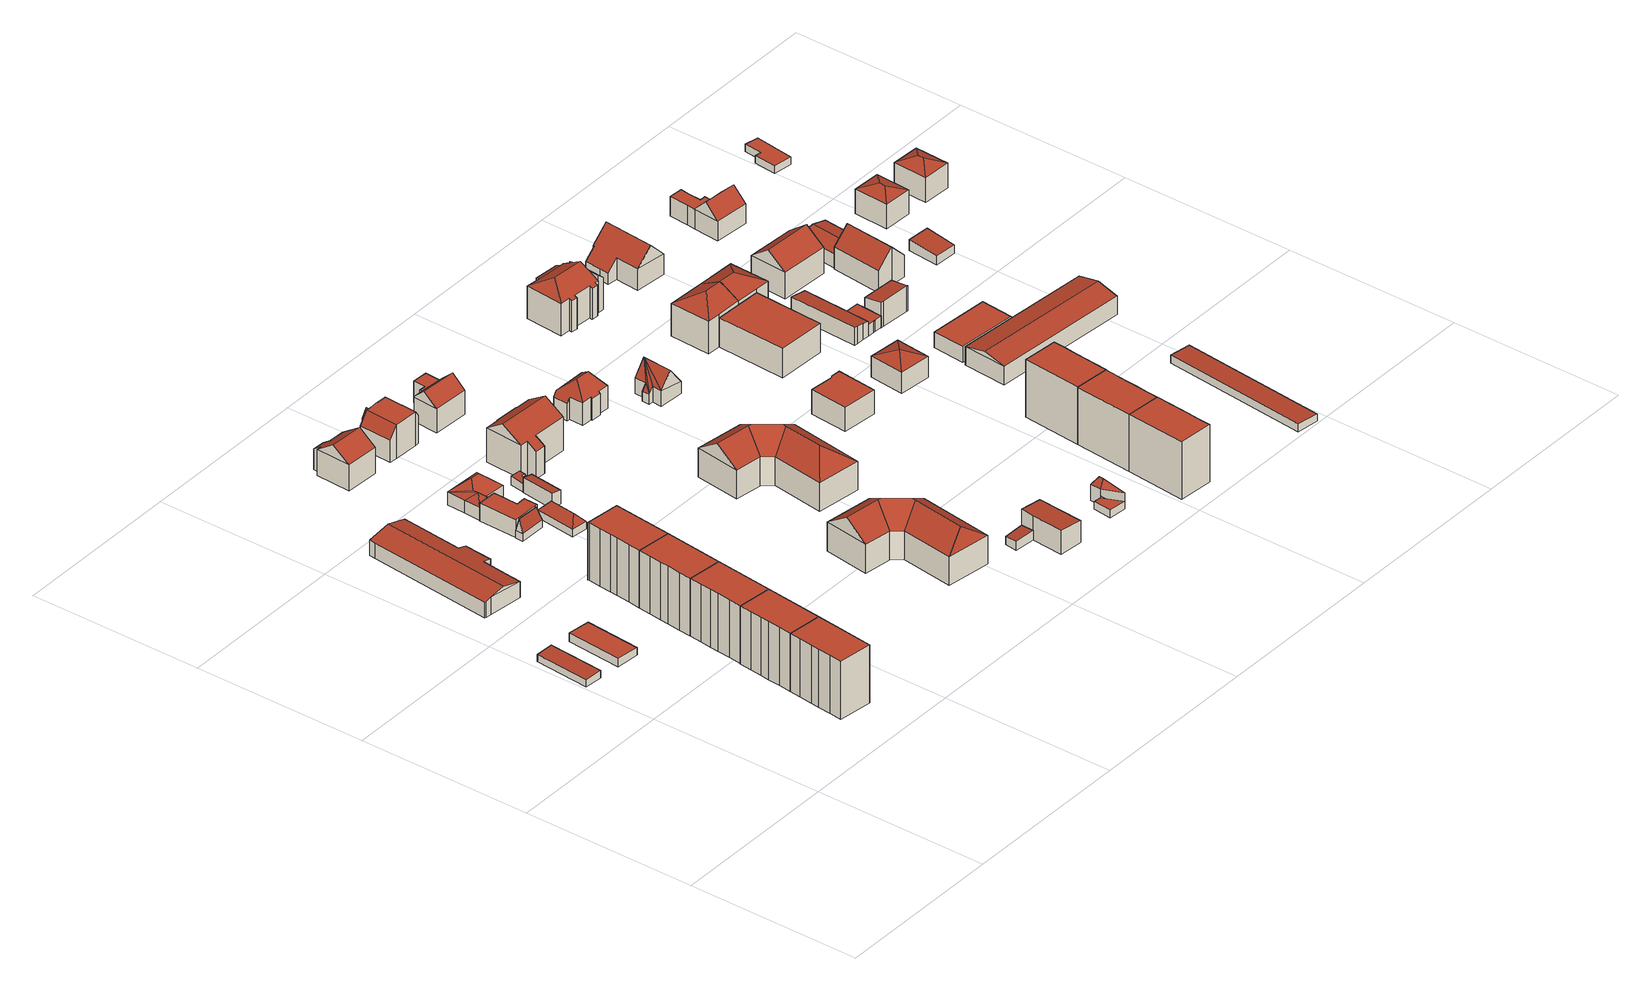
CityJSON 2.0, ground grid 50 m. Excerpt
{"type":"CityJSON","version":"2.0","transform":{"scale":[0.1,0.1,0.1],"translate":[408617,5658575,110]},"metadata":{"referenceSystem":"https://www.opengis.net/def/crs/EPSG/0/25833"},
"CityObjects":{
"building1":{"type":"Building","attributes":{"Dachtyp_tdc":"tdcPolyFlatRoof","Gemeindeschluessel":14612000,"Dachneigung":2.72,"QualitaetDacherkennung":97,"Geometrietyp2DReferenz":"3000","measuredHeight":2.29,"function":"31001_2463","roofType":"2100"},"geometry":[{"type":"Solid","lod":"2","boundaries":[[[[0,1,2,3]],[[1,4,5,2]],[[4,6,7,5]],[[6,0,3,7]],[[6,4,1,0]],[[3,2,5,7]]]],"semantics":{"surfaces":[{"type":"WallSurface"},{"type":"RoofSurface"},{"type":"GroundSurface"}],"values":[[0,0,0,0,1,2]]}}]},
"building2":{"type":"Building","attributes":{"Dachtyp_tdc":"tdcPolyFlatRoof","Gemeindeschluessel":14612000,"Dachneigung":2.74,"QualitaetDacherkennung":86,"Geometrietyp2DReferenz":"3000","measuredHeight":2.46,"function":"31001_2463","roofType":"2100"},"geometry":[{"type":"Solid","lod":"2","boundaries":[[[[8,9,10,11]],[[9,12,13,10]],[[12,14,15,13]],[[14,8,11,15]],[[14,12,9,8]],[[11,10,13,15]]]],"semantics":{"surfaces":[{"type":"WallSurface"},{"type":"RoofSurface"},{"type":"GroundSurface"}],"values":[[0,0,0,0,1,2]]}}]},
"building3":{"type":"Building","attributes":{"Dachtyp_tdc":"tdcPolyFlatRoof","Gemeindeschluessel":14612000,"Dachneigung":0,"QualitaetDacherkennung":81,"Geometrietyp2DReferenz":"3000","measuredHeight":16.95,"function":"31001_9998","roofType":"1000"},"geometry":[{"type":"Solid","lod":"2","boundaries":[[[[16,17,18,19]],[[17,20,21,18]],[[20,22,23,21]],[[22,24,25,23]],[[24,26,27,25]],[[26,28,29,27]],[[28,30,31,29]],[[30,16,19,31]],[[30,28,26,24,22,20,17,16]],[[19,18,21,23,25,27,29,31]]]],"semantics":{"surfaces":[{"type":"WallSurface"},{"type":"RoofSurface"},{"type":"GroundSurface"}],"values":[[0,0,0,0,0,0,0,0,1,2]]}}]},
"building4":{"type":"Building","attributes":{"Dachtyp_tdc":"tdcPolyFlatRoof","Gemeindeschluessel":14612000,"Dachneigung":0,"QualitaetDacherkennung":81,"Geometrietyp2DReferenz":"3000","measuredHeight":16.95,"function":"31001_9998","roofType":"1000"},"geometry":[{"type":"Solid","lod":"2","boundaries":[[[[26,32,33,27]],[[32,34,35,33]],[[34,36,37,35]],[[36,38,39,37]],[[38,40,41,39]],[[40,42,43,41]],[[42,28,29,43]],[[28,26,27,29]],[[28,42,40,38,36,34,32,26]],[[27,33,35,37,39,41,43,29]]]],"semantics":{"surfaces":[{"type":"WallSurface"},{"type":"RoofSurface"},{"type":"GroundSurface"}],"values":[[0,0,0,0,0,0,0,0,1,2]]}}]},
"building5":{"type":"Building","attributes":{"Dachtyp_tdc":"tdcPolyFlatRoof","Gemeindeschluessel":14612000,"Dachneigung":0,"QualitaetDacherkennung":87,"Geometrietyp2DReferenz":"3000","measuredHeight":16.91,"function":"31001_9998","roofType":"1000"},"geometry":[{"type":"Solid","lod":"2","boundaries":[[[[40,44,45,46]],[[44,47,48,45]],[[47,49,50,48]],[[49,51,52,50]],[[51,53,54,52]],[[53,55,56,54]],[[55,42,57,56]],[[42,40,46,57]],[[42,55,53,51,49,47,44,40]],[[46,45,48,50,52,54,56,57]]]],"semantics":{"surfaces":[{"type":"WallSurface"},{"type":"RoofSurface"},{"type":"GroundSurface"}],"values":[[0,0,0,0,0,0,0,0,1,2]]}}]},
"building6":{"type":"Building","attributes":{"Dachtyp_tdc":"tdcFreeFormRoof","Gemeindeschluessel":14612000,"Dachneigung":13.22,"QualitaetDacherkennung":93,"Geometrietyp2DReferenz":"3000","measuredHeight":6.06,"function":"31001_9998","roofType":"5000"},"geometry":[{"type":"Solid","lod":"2","boundaries":[[[[58,59,60,61]],[[59,62,63,60]],[[62,64,65,63]],[[64,66,67,65]],[[66,68,69,67]],[[68,70,71,69]],[[70,72,73,71]],[[72,74,75,73]],[[74,76,77,75]],[[76,78,79,77]],[[78,80,81,79]],[[80,82,83,81]],[[82,58,61,83]],[[68,66,64,84,85,78,76,74,72,70]],[[85,84,62,59,58,82,80]],[[64,62,84]],[[80,78,85]],[[61,60,63,65,67,69,71,73,75,77,79,81,83]]]],"semantics":{"surfaces":[{"type":"WallSurface"},{"type":"RoofSurface"},{"type":"GroundSurface"}],"values":[[0,0,0,0,0,0,0,0,0,0,0,0,0,1,1,0,0,2]]}}]},
"building7":{"type":"Building","attributes":{"Dachtyp_tdc":"tdcPolyFlatRoof","Gemeindeschluessel":14612000,"Dachneigung":0,"QualitaetDacherkennung":84,"Geometrietyp2DReferenz":"3000","measuredHeight":16.83,"function":"31001_9998","roofType":"1000"},"geometry":[{"type":"Solid","lod":"2","boundaries":[[[[53,86,87,54]],[[86,88,89,87]],[[88,90,91,89]],[[90,92,93,91]],[[92,94,95,93]],[[94,96,97,95]],[[96,55,56,97]],[[55,53,54,56]],[[55,96,94,92,90,88,86,53]],[[54,87,89,91,93,95,97,56]]]],"semantics":{"surfaces":[{"type":"WallSurface"},{"type":"RoofSurface"},{"type":"GroundSurface"}],"values":[[0,0,0,0,0,0,0,0,1,2]]}}]},
"building8":{"type":"Building","attributes":{"Dachtyp_tdc":"tdcPolyFlatRoof","Gemeindeschluessel":14612000,"Dachneigung":0,"QualitaetDacherkennung":83,"Geometrietyp2DReferenz":"3000","measuredHeight":16.78,"function":"31001_9998","roofType":"1000"},"geometry":[{"type":"Solid","lod":"2","boundaries":[[[[94,98,99,100]],[[98,101,102,99]],[[101,103,104,102]],[[103,105,106,104]],[[105,107,108,106]],[[107,109,110,108]],[[109,111,112,110]],[[111,96,113,112]],[[96,94,100,113]],[[96,111,109,107,105,103,101,98,94]],[[100,99,102,104,106,108,110,112,113]]]],"semantics":{"surfaces":[{"type":"WallSurface"},{"type":"RoofSurface"},{"type":"GroundSurface"}],"values":[[0,0,0,0,0,0,0,0,0,1,2]]}}]},
"building9":{"type":"Building","attributes":{"Dachtyp_tdc":"tdcFreeFormRoof","Gemeindeschluessel":14612000,"Dachneigung":74.63,"QualitaetDacherkennung":24,"Geometrietyp2DReferenz":"3000","measuredHeight":6.09,"function":"31001_9998","roofType":"5000"},"geometry":[{"type":"Solid","lod":"2","boundaries":[[[[114,115,116,117]],[[115,118,119,116]],[[118,120,121,119]],[[120,114,117,121]],[[122,120,118]],[[123,122,118,115]],[[123,115,114]],[[122,123,114,120]],[[117,116,119,121]]]],"semantics":{"surfaces":[{"type":"WallSurface"},{"type":"RoofSurface"},{"type":"GroundSurface"}],"values":[[0,0,0,0,1,1,0,1,2]]}}]},
"building10":{"type":"Building","attributes":{"Dachtyp_tdc":"tdcPolyFlatRoof","Gemeindeschluessel":14612000,"Dachneigung":0,"QualitaetDacherkennung":84,"Geometrietyp2DReferenz":"3000","measuredHeight":5.19,"function":"31001_9998","roofType":"1000"},"geometry":[{"type":"Solid","lod":"2","boundaries":[[[[124,125,126,127,128,129,130,131]],[[132,133,125,124]],[[133,134,126,125]],[[134,135,127,126]],[[135,136,128,127]],[[136,137,129,128]],[[137,138,130,129]],[[138,139,131,130]],[[139,132,124,131]],[[139,138,137,136,135,134,133,132]]]],"semantics":{"surfaces":[{"type":"GroundSurface"},{"type":"WallSurface"},{"type":"RoofSurface"}],"values":[[0,1,1,1,1,1,1,1,1,2]]}}]},
"building11":{"type":"Building","attributes":{"Dachtyp_tdc":"tdcFreeFormRoof","Gemeindeschluessel":14612000,"Dachneigung":36.06,"QualitaetDacherkennung":79,"Geometrietyp2DReferenz":"3000","measuredHeight":11.34,"function":"31001_9998","roofType":"5000"},"geometry":[{"type":"Solid","lod":"2","boundaries":[[[[140,141,142,143]],[[141,144,145,142]],[[144,146,147,145]],[[146,148,149,147]],[[148,150,151,149]],[[150,152,153,151]],[[152,154,155,153]],[[154,140,143,155]],[[140,156,157,141]],[[156,154,152,150,148,146,144,157]],[[140,154,156]],[[144,141,157]],[[143,142,145,147,149,151,153,155]]]],"semantics":{"surfaces":[{"type":"WallSurface"},{"type":"RoofSurface"},{"type":"GroundSurface"}],"values":[[0,0,0,0,0,0,0,0,1,1,0,0,2]]}}]},
"building12":{"type":"Building","attributes":{"Dachtyp_tdc":"tdcFreeFormRoof","Gemeindeschluessel":14612000,"Dachneigung":47.97,"QualitaetDacherkennung":16,"Geometrietyp2DReferenz":"3000","measuredHeight":4.76,"function":"31001_9998","roofType":"5000"},"geometry":[{"type":"Solid","lod":"2","boundaries":[[[[158,159,160,161]],[[159,162,163,160]],[[162,164,165,163]],[[164,158,161,165]],[[166,167,164,162]],[[166,162,159]],[[167,166,159,158]],[[167,158,164]],[[161,160,163,165]]]],"semantics":{"surfaces":[{"type":"WallSurface"},{"type":"RoofSurface"},{"type":"GroundSurface"}],"values":[[0,0,0,0,1,1,1,1,2]]}}]},
"building13":{"type":"Building","attributes":{"Dachtyp_tdc":"tdcFreeFormRoof","Gemeindeschluessel":14612000,"Dachneigung":42.91,"QualitaetDacherkennung":22,"Geometrietyp2DReferenz":"3000","measuredHeight":7.66,"function":"31001_9998","roofType":"5000"},"geometry":[{"type":"Solid","lod":"2","boundaries":[[[[168,169,170,171]],[[169,172,173,170]],[[172,174,175,173]],[[174,176,177,175]],[[176,178,179,177]],[[178,180,181,179]],[[180,182,183,181]],[[182,184,185,183]],[[184,168,171,185]],[[186,187,184,182]],[[188,189,190,186,182,180]],[[178,188,180]],[[188,178,176]],[[189,188,176,174]],[[190,189,174,172]],[[172,186,190]],[[172,187,186]],[[169,187,172]],[[187,169,168]],[[187,168,184]],[[171,170,173,175,177,179,181,183,185]]]],"semantics":{"surfaces":[{"type":"WallSurface"},{"type":"RoofSurface"},{"type":"GroundSurface"}],"values":[[0,0,0,0,0,0,0,0,0,1,1,1,1,1,1,1,1,1,1,1,2]]}}]},
"building14":{"type":"Building","attributes":{"Dachtyp_tdc":"tdcPolyFlatRoof","Gemeindeschluessel":14612000,"Dachneigung":10.39,"QualitaetDacherkennung":72,"Geometrietyp2DReferenz":"3000","measuredHeight":4.53,"function":"31001_9998","roofType":"2100"},"geometry":[{"type":"Solid","lod":"2","boundaries":[[[[191,192,193,194]],[[192,195,196,193]],[[195,197,198,196]],[[197,199,200,198]],[[199,191,194,200]],[[199,197,195,192,191]],[[194,193,196,198,200]]]],"semantics":{"surfaces":[{"type":"WallSurface"},{"type":"RoofSurface"},{"type":"GroundSurface"}],"values":[[0,0,0,0,0,1,2]]}}]},
"building15":{"type":"Building","attributes":{"Dachtyp_tdc":"tdcPolyFlatRoof","Gemeindeschluessel":14612000,"Dachneigung":4.36,"QualitaetDacherkennung":59,"Geometrietyp2DReferenz":"3000","measuredHeight":2.78,"function":"31001_9998","roofType":"2100"},"geometry":[{"type":"Solid","lod":"2","boundaries":[[[[201,202,203,204]],[[202,205,206,203]],[[205,207,208,206]],[[207,209,210,208]],[[209,211,212,210]],[[211,201,204,212]],[[211,209,207,205,202,201]],[[204,203,206,208,210,212]]]],"semantics":{"surfaces":[{"type":"WallSurface"},{"type":"RoofSurface"},{"type":"GroundSurface"}],"values":[[0,0,0,0,0,0,1,2]]}}]},
"building16":{"type":"Building","attributes":{"Gemeindeschluessel":14612000,"Geometrietyp2DReferenz":"3000","function":"31001_9998","roofType":"9999"},"children":["building16-1","building16-2"]},
"building16-1":{"type":"BuildingPart","attributes":{"Dachtyp_tdc":"tdcGableRoof","Dachneigung":61.28,"QualitaetDacherkennung":23,"Geometrietyp2DReferenz":"3000","measuredHeight":7.86,"roofType":"3100"},"parents":["building16"],"geometry":[{"type":"MultiSurface","lod":"2","boundaries":[[[213,214,215,216]],[[217,218,219,220]],[[218,213,216,219]],[[213,218,221]],[[214,213,221,222]],[[218,217,222,221]],[[216,215,220,219]]],"semantics":{"surfaces":[{"type":"WallSurface"},{"type":"RoofSurface"},{"type":"GroundSurface"}],"values":[0,0,0,0,1,1,2]}}]},
"building16-2":{"type":"BuildingPart","attributes":{"Dachtyp_tdc":"tdcCutGableRoof","Dachneigung":0.329,"QualitaetDacherkennung":69,"Geometrietyp2DReferenz":"3000","measuredHeight":9.86,"roofType":"9999"},"parents":["building16"],"geometry":[{"type":"MultiSurface","lod":"2","boundaries":[[[223,215,214]],[[223,224,225,215]],[[224,226,227,225]],[[226,228,229,227]],[[228,230,231,229]],[[230,232,233,231]],[[232,234,235,233]],[[234,236,237,235]],[[236,238,239,237]],[[238,240,220,239]],[[240,217,220]],[[230,228,226,224]],[[238,236,234,232]],[[224,223,240,238,232,230]],[[215,225,227,229,231,233,235,237,239,220]]],"semantics":{"surfaces":[{"type":"WallSurface"},{"type":"RoofSurface"},{"type":"GroundSurface"}],"values":[0,0,0,0,0,0,0,0,0,0,0,1,1,1,2]}}]},
"building17":{"type":"Building","attributes":{"Dachtyp_tdc":"tdcFreeFormRoof","Gemeindeschluessel":14612000,"Dachneigung":34.63,"QualitaetDacherkennung":17,"Geometrietyp2DReferenz":"3000","measuredHeight":13.23,"function":"31001_9998","roofType":"5000"},"geometry":[{"type":"Solid","lod":"2","boundaries":[[[[241,242,243,244]],[[242,245,246,243]],[[245,247,248,246]],[[247,249,250,248]],[[249,251,252,250]],[[251,253,254,252]],[[253,255,256,254]],[[255,241,244,256]],[[257,258,255,253]],[[259,260,257,253,251]],[[259,251,249]],[[260,259,249,247]],[[261,258,257,260,247,245]],[[262,261,245,242]],[[262,242,241]],[[258,261,262,241,255]],[[244,243,246,248,250,252,254,256]]]],"semantics":{"surfaces":[{"type":"WallSurface"},{"type":"RoofSurface"},{"type":"GroundSurface"}],"values":[[0,0,0,0,0,0,0,0,1,1,0,1,1,1,1,1,2]]}}]},
"building18":{"type":"Building","attributes":{"Dachtyp_tdc":"tdcFreeFormRoof","Gemeindeschluessel":14612000,"Dachneigung":32.32,"QualitaetDacherkennung":70,"Geometrietyp2DReferenz":"3000","measuredHeight":13.39,"function":"31001_9998","roofType":"5000"},"geometry":[{"type":"Solid","lod":"2","boundaries":[[[[263,264,265,266]],[[264,267,268,265]],[[267,269,270,268]],[[269,271,272,270]],[[271,273,274,272]],[[273,275,276,274]],[[275,277,278,276]],[[277,279,280,278]],[[279,281,282,280]],[[281,283,284,282]],[[283,285,286,284]],[[285,263,266,286]],[[287,277,275,273,271,269,267,288]],[[263,285,283,281,279,287,288,264]],[[279,277,287]],[[267,264,288]],[[266,265,268,270,272,274,276,278,280,282,284,286]]]],"semantics":{"surfaces":[{"type":"WallSurface"},{"type":"RoofSurface"},{"type":"GroundSurface"}],"values":[[0,0,0,0,0,0,0,0,0,0,0,0,1,1,0,0,2]]}}]},
"building19":{"type":"Building","attributes":{"Gemeindeschluessel":14612000,"Geometrietyp2DReferenz":"3000","function":"31001_9998","roofType":"9999"},"children":["building19-1","building19-2"]},
"building19-1":{"type":"BuildingPart","attributes":{"Dachtyp_tdc":"tdcPolyFlatRoof","Dachneigung":0,"QualitaetDacherkennung":52,"Geometrietyp2DReferenz":"3000","measuredHeight":6.33,"roofType":"1000"},"parents":["building19"],"geometry":[{"type":"MultiSurface","lod":"2","boundaries":[[[289,290,291,292]],[[293,294,295,296]],[[294,297,298,295]],[[297,299,300,298]],[[299,289,292,300]],[[299,297,294,293,290,289]],[[292,291,296,295,298,300]]],"semantics":{"surfaces":[{"type":"WallSurface"},{"type":"RoofSurface"},{"type":"GroundSurface"}],"values":[0,0,0,0,0,1,2]}}]},
"building19-2":{"type":"BuildingPart","attributes":{"Dachtyp_tdc":"tdcGableRoof","Dachneigung":40.02,"QualitaetDacherkennung":71,"Geometrietyp2DReferenz":"3000","measuredHeight":10.28,"roofType":"3100"},"parents":["building19"],"geometry":[{"type":"MultiSurface","lod":"2","boundaries":[[[301,302,303,304]],[[302,305,296,303]],[[305,293,296]],[[306,307,308,291,290]],[[307,301,304,308]],[[307,309,310,301]],[[311,312,310,309,313]],[[305,311,313,306]],[[306,313,309,307]],[[302,312,311,305]],[[301,310,312,302]],[[304,303,296,291,308]]],"semantics":{"surfaces":[{"type":"WallSurface"},{"type":"RoofSurface"},{"type":"GroundSurface"}],"values":[0,0,0,0,0,1,1,0,0,0,0,2]}}]},
"building20":{"type":"Building","attributes":{"Dachtyp_tdc":"tdcPolyFlatRoof","Gemeindeschluessel":14612000,"Dachneigung":5.99,"QualitaetDacherkennung":86,"Geometrietyp2DReferenz":"3000","measuredHeight":2.65,"function":"31001_9998","roofType":"2100"},"geometry":[{"type":"Solid","lod":"2","boundaries":[[[[314,315,316,317]],[[315,318,319,316]],[[318,320,321,319]],[[320,314,317,321]],[[320,318,315,314]],[[317,316,319,321]]]],"semantics":{"surfaces":[{"type":"WallSurface"},{"type":"RoofSurface"},{"type":"GroundSurface"}],"values":[[0,0,0,0,1,2]]}}]},
"building21":{"type":"Building","attributes":{"Dachtyp_tdc":"tdcFreeFormRoof","Gemeindeschluessel":14612000,"Dachneigung":34.38,"QualitaetDacherkennung":17,"Geometrietyp2DReferenz":"3000","measuredHeight":13.16,"function":"31001_9998","roofType":"5000"},"geometry":[{"type":"Solid","lod":"2","boundaries":[[[[322,323,324,325]],[[323,326,327,324]],[[326,328,329,327]],[[328,330,331,329]],[[330,332,333,331]],[[332,334,335,333]],[[334,336,337,335]],[[336,322,325,337]],[[338,339,336,334]],[[340,341,338,334,332]],[[340,332,330]],[[341,340,330,328]],[[342,339,338,341,328,326]],[[343,342,326,323]],[[343,323,322]],[[339,342,343,322,336]],[[325,324,327,329,331,333,335,337]]]],"semantics":{"surfaces":[{"type":"WallSurface"},{"type":"RoofSurface"},{"type":"GroundSurface"}],"values":[[0,0,0,0,0,0,0,0,1,1,0,1,1,1,1,1,2]]}}]},
"building22":{"type":"Building","attributes":{"Dachtyp_tdc":"tdcPolyFlatRoof","Gemeindeschluessel":14612000,"Dachneigung":5.32,"QualitaetDacherkennung":87,"Geometrietyp2DReferenz":"3000","measuredHeight":6.97,"function":"31001_9998","roofType":"2100"},"geometry":[{"type":"Solid","lod":"2","boundaries":[[[[344,345,321,346]],[[345,347,319,321]],[[347,348,349,319]],[[348,350,351,349]],[[350,344,346,351]],[[350,348,347,345,344]],[[346,321,319,349,351]]]],"semantics":{"surfaces":[{"type":"WallSurface"},{"type":"RoofSurface"},{"type":"GroundSurface"}],"values":[[0,0,0,0,0,1,2]]}}]},
"building23":{"type":"Building","attributes":{"Dachtyp_tdc":"tdcHipRoof","Gemeindeschluessel":14612000,"Dachneigung":41.6,"QualitaetDacherkennung":86,"Geometrietyp2DReferenz":"3000","measuredHeight":10.29,"function":"31001_9998","roofType":"3200"},"geometry":[{"type":"Solid","lod":"2","boundaries":[[[[352,353,354,355]],[[353,356,357,354]],[[356,358,359,357]],[[352,360,361]],[[362,363,364,365,366,367]],[[360,362,367,361]],[[366,368,358,356,353,352,361,367]],[[359,369,370,371,372,373,374,375,355,354,357]],[[358,368,369,359]],[[368,366,370,369]],[[366,365,371,370]],[[365,364,372,371]],[[364,363,373,372]],[[363,362,374,373]],[[362,360,375,374]],[[360,352,355,375]]]],"semantics":{"surfaces":[{"type":"WallSurface"},{"type":"RoofSurface"},{"type":"GroundSurface"}],"values":[[0,0,0,1,1,1,1,2,0,0,0,0,0,0,0,0]]}}]},
"building24":{"type":"Building","attributes":{"Gemeindeschluessel":14612000,"Geometrietyp2DReferenz":"3000","function":"31001_9998","roofType":"9999"},"children":["building24-1","building24-2"]},
"building24-1":{"type":"BuildingPart","attributes":{"Dachtyp_tdc":"tdcFreeFormRoof","Dachneigung":56.3,"QualitaetDacherkennung":3,"Geometrietyp2DReferenz":"3000","measuredHeight":6.86,"roofType":"5000"},"parents":["building24"],"geometry":[{"type":"MultiSurface","lod":"2","boundaries":[[[376,377,378,379,380]],[[377,381,382,378]],[[381,383,384,385,382]],[[386,387,383,381]],[[386,381,377]],[[387,386,377,376]],[[387,376,383]],[[379,378,382,385]]],"semantics":{"surfaces":[{"type":"WallSurface"},{"type":"RoofSurface"},{"type":"GroundSurface"}],"values":[0,0,0,1,1,1,1,2]}}]},
"building24-2":{"type":"BuildingPart","attributes":{"Dachtyp_tdc":"tdcPolyFlatRoof","Dachneigung":0,"QualitaetDacherkennung":78,"Geometrietyp2DReferenz":"3000","measuredHeight":2.15,"roofType":"1000"},"parents":["building24"],"geometry":[{"type":"MultiSurface","lod":"2","boundaries":[[[388,389,390,391]],[[389,380,379,390]],[[384,388,391,385]],[[384,380,389,388]],[[391,390,379,385]]],"semantics":{"surfaces":[{"type":"WallSurface"},{"type":"RoofSurface"},{"type":"GroundSurface"}],"values":[0,0,0,1,2]}}]},
"building25":{"type":"Building","attributes":{"Dachtyp_tdc":"tdcFreeFormRoof","Gemeindeschluessel":14612000,"Dachneigung":53.83,"QualitaetDacherkennung":80,"Geometrietyp2DReferenz":"3000","measuredHeight":8.88,"function":"31001_9998","roofType":"5000"},"geometry":[{"type":"Solid","lod":"2","boundaries":[[[[392,393,394,395]],[[393,396,397,394]],[[396,398,399,397]],[[398,400,401,399]],[[400,402,403,401]],[[402,404,405,403]],[[404,406,407,405]],[[406,392,395,407]],[[402,400,404]],[[404,408,406]],[[400,408,404]],[[398,408,400]],[[396,408,398]],[[408,396,409]],[[393,392,408,409]],[[396,393,409]],[[392,406,408]],[[395,394,397,399,401,403,405,407]]]],"semantics":{"surfaces":[{"type":"WallSurface"},{"type":"RoofSurface"},{"type":"GroundSurface"}],"values":[[0,0,0,0,0,0,0,0,1,1,1,1,1,1,1,0,0,2]]}}]},
"building26":{"type":"Building","attributes":{"Dachtyp_tdc":"tdcPolyFlatRoof","Gemeindeschluessel":14612000,"Dachneigung":0,"QualitaetDacherkennung":58,"Geometrietyp2DReferenz":"3000","measuredHeight":7.1,"function":"31001_9998","roofType":"1000"},"geometry":[{"type":"Solid","lod":"2","boundaries":[[[[410,411,412,413]],[[411,414,415,412]],[[414,416,417,415]],[[416,418,419,417]],[[418,420,421,419]],[[420,410,413,421]],[[420,418,416,414,411,410]],[[413,412,415,417,419,421]]]],"semantics":{"surfaces":[{"type":"WallSurface"},{"type":"RoofSurface"},{"type":"GroundSurface"}],"values":[[0,0,0,0,0,0,1,2]]}}]},
"building27":{"type":"Building","attributes":{"Dachtyp_tdc":"tdcPolyFlatRoof","Gemeindeschluessel":14612000,"Dachneigung":0,"QualitaetDacherkennung":69,"Geometrietyp2DReferenz":"3000","measuredHeight":16.81,"function":"31001_9998","roofType":"1000"},"geometry":[{"type":"Solid","lod":"2","boundaries":[[[[422,423,424,425]],[[423,426,427,424]],[[426,428,429,427]],[[428,430,431,429]],[[430,432,433,431]],[[432,434,435,433]],[[434,436,437,435]],[[436,438,439,437]],[[438,422,425,439]],[[438,436,434,432,430,428,426,423,422]],[[425,424,427,429,431,433,435,437,439]]]],"semantics":{"surfaces":[{"type":"WallSurface"},{"type":"RoofSurface"},{"type":"GroundSurface"}],"values":[[0,0,0,0,0,0,0,0,0,1,2]]}}]},
"building28":{"type":"Building","attributes":{"Dachtyp_tdc":"tdcPolyFlatRoof","Gemeindeschluessel":14612000,"Dachneigung":0,"QualitaetDacherkennung":75,"Geometrietyp2DReferenz":"3000","measuredHeight":16.77,"function":"31001_9998","roofType":"1000"},"geometry":[{"type":"Solid","lod":"2","boundaries":[[[[440,441,442,443]],[[441,444,445,442]],[[444,446,447,445]],[[446,448,427,447]],[[446,444,441,440,449,450,451,448]],[[427,424,452,453,443,442,445,447]],[[448,451,424,427]],[[451,450,452,424]],[[450,449,453,452]],[[449,440,443,453]]]],"semantics":{"surfaces":[{"type":"WallSurface"},{"type":"RoofSurface"},{"type":"GroundSurface"}],"values":[[0,0,0,0,1,2,0,0,0,0]]}}]},
"building29":{"type":"Building","attributes":{"Gemeindeschluessel":14612000,"Geometrietyp2DReferenz":"3000","function":"31001_9998","roofType":"9999"},"children":["building29-1","building29-2","building29-3"]},
"building29-1":{"type":"BuildingPart","attributes":{"Dachtyp_tdc":"tdcPolyFlatRoof","Dachneigung":30.15,"QualitaetDacherkennung":39,"Geometrietyp2DReferenz":"3000","measuredHeight":9.41,"roofType":"2100"},"parents":["building29"],"geometry":[{"type":"MultiSurface","lod":"2","boundaries":[[[454,455,456,457]],[[455,458,459,456]],[[458,460,461,459]],[[460,458,455,454]],[[457,456,459,461]]],"semantics":{"surfaces":[{"type":"WallSurface"},{"type":"RoofSurface"},{"type":"GroundSurface"}],"values":[0,0,0,1,2]}}]},
"building29-2":{"type":"BuildingPart","attributes":{"Dachtyp_tdc":"tdcHipAndGableRoof","Dachneigung":29.57,"QualitaetDacherkennung":78,"Geometrietyp2DReferenz":"3000","measuredHeight":12.53,"roofType":"5000"},"parents":["building29"],"geometry":[{"type":"MultiSurface","lod":"2","boundaries":[[[462,463,464,465]],[[463,466,467,464]],[[466,468,469,467]],[[468,470,471,469]],[[470,472,473,471]],[[472,474,475,473]],[[474,476,477,475]],[[476,454,457,477]],[[478,479,461,460]],[[476,474,480]],[[474,472,470,468,466,463,462,481,482,483,484,485,480]],[[485,486,487,488,478,460,454,476,480]],[[479,489,490,491,492,493,494,465,464,467,469,471,473,475,477,457,461]],[[478,488,489,479]],[[488,487,490,489]],[[483,482,493,492]],[[482,481,494,493]],[[481,462,465,494]]],"semantics":{"surfaces":[{"type":"WallSurface"},{"type":"RoofSurface"},{"type":"GroundSurface"}],"values":[0,0,0,0,0,0,0,0,0,1,1,1,2,0,0,0,0,0]}}]},
"building29-3":{"type":"BuildingPart","attributes":{"Dachtyp_tdc":"tdcPolyFlatRoof","Dachneigung":39.65,"QualitaetDacherkennung":74,"Geometrietyp2DReferenz":"3000","measuredHeight":11.03,"roofType":"2100"},"parents":["building29"],"geometry":[{"type":"MultiSurface","lod":"2","boundaries":[[[495,496,483,492,497]],[[498,499,500,490,487]],[[499,495,497,500]],[[499,498,486,501,484,496,495]],[[497,492,491,490,500]]],"semantics":{"surfaces":[{"type":"WallSurface"},{"type":"RoofSurface"},{"type":"GroundSurface"}],"values":[0,0,0,1,2]}}]},
"building30":{"type":"Building","attributes":{"Dachtyp_tdc":"tdcPolyFlatRoof","Gemeindeschluessel":14612000,"Dachneigung":0,"QualitaetDacherkennung":75,"Geometrietyp2DReferenz":"3000","measuredHeight":16.75,"function":"31001_9998","roofType":"1000"},"geometry":[{"type":"Solid","lod":"2","boundaries":[[[[502,503,452,453]],[[503,504,505,452]],[[504,506,507,505]],[[506,508,509,507]],[[508,510,511,509]],[[510,512,513,511]],[[512,514,515,513]],[[514,516,517,515]],[[516,502,453,517]],[[516,514,512,510,508,506,504,503,502]],[[453,452,505,507,509,511,513,515,517]]]],"semantics":{"surfaces":[{"type":"WallSurface"},{"type":"RoofSurface"},{"type":"GroundSurface"}],"values":[[0,0,0,0,0,0,0,0,0,1,2]]}}]},
"building31":{"type":"Building","attributes":{"Dachtyp_tdc":"tdcPolyFlatRoof","Gemeindeschluessel":14612000,"Dachneigung":0,"QualitaetDacherkennung":53,"Geometrietyp2DReferenz":"3000","measuredHeight":8.61,"function":"31001_9998","roofType":"1000"},"geometry":[{"type":"Solid","lod":"2","boundaries":[[[[518,519,520,521]],[[519,522,523,520]],[[522,524,525,523]],[[524,526,527,525]],[[526,518,521,527]],[[526,524,522,519,518]],[[521,520,523,525,527]]]],"semantics":{"surfaces":[{"type":"WallSurface"},{"type":"RoofSurface"},{"type":"GroundSurface"}],"values":[[0,0,0,0,0,1,2]]}}]},
"building32":{"type":"Building","attributes":{"Dachtyp_tdc":"tdcFreeFormRoof","Gemeindeschluessel":14612000,"Dachneigung":28.78,"QualitaetDacherkennung":79,"Geometrietyp2DReferenz":"3000","measuredHeight":12.76,"function":"31001_9998","roofType":"5000"},"geometry":[{"type":"Solid","lod":"2","boundaries":[[[[528,529,530,531]],[[529,532,533,530]],[[532,534,535,533]],[[534,536,537,535]],[[536,528,531,537]],[[538,536,534]],[[529,539,538,534,532]],[[538,539,528,536]],[[529,528,539]],[[531,530,533,535,537]]]],"semantics":{"surfaces":[{"type":"WallSurface"},{"type":"RoofSurface"},{"type":"GroundSurface"}],"values":[[0,0,0,0,0,1,1,1,0,2]]}}]},
"building33":{"type":"Building","attributes":{"Dachtyp_tdc":"tdcTentRoof","Gemeindeschluessel":14612000,"Dachneigung":21.69,"QualitaetDacherkennung":88,"Geometrietyp2DReferenz":"3000","measuredHeight":8.1,"function":"31001_9998","roofType":"3500"},"geometry":[{"type":"Solid","lod":"2","boundaries":[[[[540,541,542,543]],[[541,544,545,542]],[[544,546,547,545]],[[546,540,543,547]],[[541,540,548]],[[544,541,548]],[[546,544,548]],[[540,546,548]],[[543,542,545,547]]]],"semantics":{"surfaces":[{"type":"WallSurface"},{"type":"RoofSurface"},{"type":"GroundSurface"}],"values":[[0,0,0,0,1,1,1,1,2]]}}]},
"building34":{"type":"Building","attributes":{"Dachtyp_tdc":"tdcFreeFormRoof","Gemeindeschluessel":14612000,"Dachneigung":28.95,"QualitaetDacherkennung":77,"Geometrietyp2DReferenz":"3000","measuredHeight":12.89,"function":"31001_9998","roofType":"5000"},"geometry":[{"type":"Solid","lod":"2","boundaries":[[[[549,550,551,552]],[[550,553,525,551]],[[553,554,523,525]],[[554,528,555,523]],[[528,549,552,555]],[[556,549,557,558]],[[558,557,528,559]],[[553,550,556,558,559,554]],[[528,554,559]],[[549,528,557]],[[550,549,556]],[[552,551,525,523,555]]]],"semantics":{"surfaces":[{"type":"WallSurface"},{"type":"RoofSurface"},{"type":"GroundSurface"}],"values":[[0,0,0,0,0,1,1,1,0,0,0,2]]}}]},
"building35":{"type":"Building","attributes":{"Gemeindeschluessel":14612000,"Dachneigung":79.84,"Dachorientierung":0,"MittlereTraufHoehe":117.01,"QualitaetDacherkennung":99,"ObjektHoehe":5.33,"BodenHoehe":112.18,"Geometrietyp2DReferenz":"3000","AbsoluteHoehe":117.51,"Dachflaeche":103.75,"measuredHeight":5.33,"function":"31001_9998","roofType":"2100","storeysAboveGround":2},"geometry":[{"type":"MultiSurface","lod":"2","boundaries":[[[560,561,562,563]],[[561,564,565,562]],[[564,566,567,565]],[[566,568,569,567]],[[568,570,571,569]],[[570,572,573,571]],[[572,560,563,573]],[[572,570,568,566,564,561,560]],[[563,562,565,567,569,571,573]]],"semantics":{"surfaces":[{"type":"WallSurface"},{"type":"RoofSurface"},{"type":"GroundSurface"}],"values":[0,0,0,0,0,0,0,1,2]}}]},
"building36":{"type":"Building","attributes":{"Dachtyp_tdc":"tdcFreeFormRoof","Gemeindeschluessel":14612000,"Dachneigung":45.11,"QualitaetDacherkennung":79,"Geometrietyp2DReferenz":"3000","measuredHeight":10.83,"function":"31001_9998","roofType":"5000"},"geometry":[{"type":"Solid","lod":"2","boundaries":[[[[574,575,576,577]],[[575,578,579,576]],[[578,580,581,579]],[[580,582,583,581]],[[582,584,585,583]],[[584,586,587,585]],[[586,588,589,587]],[[588,590,591,589]],[[590,574,577,591]],[[590,588,592,593]],[[593,592,586,584,582,580,578,575,574]],[[574,590,593]],[[588,586,592]],[[577,576,579,581,583,585,587,589,591]]]],"semantics":{"surfaces":[{"type":"WallSurface"},{"type":"RoofSurface"},{"type":"GroundSurface"}],"values":[[0,0,0,0,0,0,0,0,0,1,1,0,0,2]]}}]},
"building37":{"type":"Building","attributes":{"Gemeindeschluessel":14612000,"Dachneigung":90,"Dachorientierung":0,"MittlereTraufHoehe":115.59,"QualitaetDacherkennung":100,"ObjektHoehe":3.44,"BodenHoehe":112.16,"Geometrietyp2DReferenz":"3000","AbsoluteHoehe":115.59,"Dachflaeche":37.93,"measuredHeight":3.44,"function":"31001_9998","roofType":"1000","storeysAboveGround":1},"geometry":[{"type":"MultiSurface","lod":"2","boundaries":[[[594,595,596,569]],[[595,597,598,596]],[[597,599,600,598]],[[599,601,602,600]],[[601,603,604,602]],[[603,605,571,604]],[[605,594,569,571]],[[605,603,601,599,597,595,594]],[[569,596,598,600,602,604,571]]],"semantics":{"surfaces":[{"type":"WallSurface"},{"type":"RoofSurface"},{"type":"GroundSurface"}],"values":[0,0,0,0,0,0,0,1,2]}}]},
"building38":{"type":"Building","attributes":{"Gemeindeschluessel":14612000,"Dachneigung":90,"Dachorientierung":0,"MittlereTraufHoehe":116.33,"QualitaetDacherkennung":100,"ObjektHoehe":4.64,"BodenHoehe":111.69,"Geometrietyp2DReferenz":"3000","AbsoluteHoehe":116.33,"Dachflaeche":160.09,"measuredHeight":4.64,"function":"31001_9998","roofType":"1000","storeysAboveGround":2},"geometry":[{"type":"MultiSurface","lod":"2","boundaries":[[[606,607,608,609]],[[607,610,611,608]],[[610,612,613,611]],[[612,606,609,613]],[[612,610,607,606]],[[609,608,611,613]]],"semantics":{"surfaces":[{"type":"WallSurface"},{"type":"RoofSurface"},{"type":"GroundSurface"}],"values":[0,0,0,0,1,2]}}]},
"building39":{"type":"Building","attributes":{"Gemeindeschluessel":14612000,"Dachneigung":80.22,"Dachorientierung":0,"MittlereTraufHoehe":119.14,"QualitaetDacherkennung":89,"ObjektHoehe":7.43,"BodenHoehe":112.06,"Geometrietyp2DReferenz":"3000","AbsoluteHoehe":119.49,"Dachflaeche":51.7,"measuredHeight":7.43,"function":"31001_9998","roofType":"2100","storeysAboveGround":2},"geometry":[{"type":"MultiSurface","lod":"2","boundaries":[[[614,615,616,617]],[[615,618,619,616]],[[618,620,621,619]],[[620,622,623,621]],[[622,624,625,623]],[[624,626,627,625]],[[626,628,629,627]],[[628,614,617,629]],[[628,626,624,622,620,618,615,614]],[[617,616,619,621,623,625,627,629]]],"semantics":{"surfaces":[{"type":"WallSurface"},{"type":"RoofSurface"},{"type":"GroundSurface"}],"values":[0,0,0,0,0,0,0,0,1,2]}}]},
"building40":{"type":"Building","attributes":{"Dachtyp_tdc":"tdcPolyFlatRoof","Gemeindeschluessel":14612000,"Dachneigung":2.96,"QualitaetDacherkennung":71,"Geometrietyp2DReferenz":"3000","measuredHeight":2.39,"function":"31001_2463","roofType":"2100"},"geometry":[{"type":"Solid","lod":"2","boundaries":[[[[630,631,632,633]],[[631,634,635,632]],[[634,636,637,635]],[[636,630,633,637]],[[636,634,631,630]],[[633,632,635,637]]]],"semantics":{"surfaces":[{"type":"WallSurface"},{"type":"RoofSurface"},{"type":"GroundSurface"}],"values":[[0,0,0,0,1,2]]}}]},
"building41":{"type":"Building","attributes":{"Gemeindeschluessel":14612000,"Dachneigung":75.99,"Dachorientierung":-85.31,"MittlereTraufHoehe":116.86,"QualitaetDacherkennung":100,"ObjektHoehe":6.89,"BodenHoehe":111.55,"Geometrietyp2DReferenz":"3000","AbsoluteHoehe":118.44,"Dachflaeche":524.37,"measuredHeight":6.89,"function":"31001_9998","roofType":"3100","storeysAboveGround":2},"geometry":[{"type":"MultiSurface","lod":"2","boundaries":[[[638,639,640,641]],[[639,642,643,640]],[[642,644,645,643]],[[644,638,641,645]],[[642,639,646]],[[638,644,647]],[[639,638,647,646]],[[644,642,646,647]],[[641,640,643,645]]],"semantics":{"surfaces":[{"type":"WallSurface"},{"type":"RoofSurface"},{"type":"GroundSurface"}],"values":[0,0,0,0,0,0,1,1,2]}}]},
"building42":{"type":"Building","attributes":{"Gemeindeschluessel":14612000,"Dachneigung":52.7,"Dachorientierung":-86.86,"MittlereTraufHoehe":120.33,"QualitaetDacherkennung":64,"ObjektHoehe":11.86,"BodenHoehe":112.65,"Geometrietyp2DReferenz":"3000","AbsoluteHoehe":124.51,"Dachflaeche":194.49,"measuredHeight":11.86,"function":"31001_9998","roofType":"3100","storeysAboveGround":4},"geometry":[{"type":"MultiSurface","lod":"2","boundaries":[[[648,649,650,651]],[[649,652,653,650]],[[652,654,655,653]],[[654,648,651,655]],[[652,649,656]],[[648,654,657]],[[649,648,657,656]],[[654,652,656,657]],[[651,650,653,655]]],"semantics":{"surfaces":[{"type":"WallSurface"},{"type":"RoofSurface"},{"type":"GroundSurface"}],"values":[0,0,0,0,0,0,1,1,2]}}]},
"building43":{"type":"Building","attributes":{"Gemeindeschluessel":14612000,"Dachneigung":44.2,"Dachorientierung":5.58,"MittlereTraufHoehe":120.55,"QualitaetDacherkennung":83,"ObjektHoehe":11.1,"BodenHoehe":112.12,"Geometrietyp2DReferenz":"3000","AbsoluteHoehe":123.22,"Dachflaeche":190.63,"measuredHeight":11.1,"function":"31001_9998","roofType":"3100","storeysAboveGround":4},"geometry":[{"type":"MultiSurface","lod":"2","boundaries":[[[658,659,660,661]],[[659,662,663,660]],[[662,664,665,663]],[[664,666,667,665]],[[666,668,669,667]],[[668,670,671,669]],[[670,658,661,671]],[[664,662,659,658]],[[658,670,668,666,664]],[[661,660,663,665,667,669,671]]],"semantics":{"surfaces":[{"type":"WallSurface"},{"type":"RoofSurface"},{"type":"GroundSurface"}],"values":[0,0,0,0,0,0,0,1,1,2]}}]},
"building44":{"type":"Building","attributes":{"Gemeindeschluessel":14612000,"Dachneigung":75.67,"Dachorientierung":5.51,"MittlereTraufHoehe":116.96,"QualitaetDacherkennung":100,"ObjektHoehe":5.14,"BodenHoehe":112.48,"Geometrietyp2DReferenz":"3000","AbsoluteHoehe":117.62,"Dachflaeche":105.67,"measuredHeight":5.14,"function":"31001_9998","roofType":"3100","storeysAboveGround":2},"geometry":[{"type":"MultiSurface","lod":"2","boundaries":[[[672,673,674,675]],[[673,676,677,674]],[[676,678,679,677]],[[678,680,681,679]],[[680,682,683,681]],[[682,684,685,683]],[[684,672,675,685]],[[678,676,673,672]],[[672,684,682,680,678]],[[675,674,677,679,681,683,685]]],"semantics":{"surfaces":[{"type":"WallSurface"},{"type":"RoofSurface"},{"type":"GroundSurface"}],"values":[0,0,0,0,0,0,0,1,1,2]}}]},
"building45":{"type":"Building","attributes":{"Gemeindeschluessel":14612000,"Geometrietyp2DReferenz":"3000","function":"31001_9998","roofType":"9999"},"children":["building45-1","building45-2"]},
"building45-1":{"type":"BuildingPart","attributes":{"Dachtyp_tdc":"tdcPolyFlatRoof","Dachneigung":0,"QualitaetDacherkennung":87,"Geometrietyp2DReferenz":"3000","measuredHeight":5.76,"roofType":"1000"},"parents":["building45"],"geometry":[{"type":"MultiSurface","lod":"2","boundaries":[[[686,687,688,689]],[[686,690,691,687]],[[690,692,693,691]],[[692,694,695,693]],[[694,696,697,695]],[[696,698,699,697]],[[698,700,701,699]],[[700,702,703,701]],[[702,700,698,696,694,692,690,686,689]],[[688,687,691,693,695,697,699,701,703]]],"semantics":{"surfaces":[{"type":"WallSurface"},{"type":"RoofSurface"},{"type":"GroundSurface"}],"values":[0,0,0,0,0,0,0,0,1,2]}}]},
"building45-2":{"type":"BuildingPart","attributes":{"Dachtyp_tdc":"tdcGableRoof","Dachneigung":44.2,"QualitaetDacherkennung":84,"Geometrietyp2DReferenz":"3000","measuredHeight":9.52,"roofType":"3100"},"parents":["building45"],"geometry":[{"type":"MultiSurface","lod":"2","boundaries":[[[704,689,688,705]],[[702,706,707,703]],[[706,708,709,707]],[[708,710,711,709]],[[710,704,705,711]],[[710,712,713,704]],[[714,713,712,715,716,717]],[[689,714,717,702]],[[702,717,716,706]],[[706,716,715,708]],[[708,715,712,710]],[[704,713,714,689]],[[705,688,703,707,709,711]]],"semantics":{"surfaces":[{"type":"WallSurface"},{"type":"RoofSurface"},{"type":"GroundSurface"}],"values":[0,0,0,0,0,1,1,0,0,0,0,0,2]}}]},
"building46":{"type":"Building","attributes":{"Dachtyp_tdc":"tdcPolyFlatRoof","Gemeindeschluessel":14612000,"Dachneigung":4.26,"QualitaetDacherkennung":84,"Geometrietyp2DReferenz":"3000","measuredHeight":3.29,"function":"31001_9998","roofType":"2100"},"geometry":[{"type":"Solid","lod":"2","boundaries":[[[[718,719,720,721]],[[719,722,723,720]],[[722,724,725,723]],[[724,718,721,725]],[[724,722,719,718]],[[721,720,723,725]]]],"semantics":{"surfaces":[{"type":"WallSurface"},{"type":"RoofSurface"},{"type":"GroundSurface"}],"values":[[0,0,0,0,1,2]]}}]},
"building47":{"type":"Building","attributes":{"Dachtyp_tdc":"tdcHipRoof","Gemeindeschluessel":14612000,"Dachneigung":20.47,"QualitaetDacherkennung":92,"Geometrietyp2DReferenz":"3000","measuredHeight":8.67,"function":"31001_9998","roofType":"3200"},"geometry":[{"type":"Solid","lod":"2","boundaries":[[[[726,727,728,729]],[[727,730,731,728]],[[730,732,733,731]],[[732,726,729,733]],[[730,727,734]],[[726,732,735]],[[727,726,735,734]],[[732,730,734,735]],[[729,728,731,733]]]],"semantics":{"surfaces":[{"type":"WallSurface"},{"type":"RoofSurface"},{"type":"GroundSurface"}],"values":[[0,0,0,0,1,1,1,1,2]]}}]},
"building48":{"type":"Building","attributes":{"Dachtyp_tdc":"tdcPolyFlatRoof","Gemeindeschluessel":14612000,"Dachneigung":0,"QualitaetDacherkennung":81,"Geometrietyp2DReferenz":"3000","measuredHeight":2.16,"function":"31001_9998","roofType":"1000"},"geometry":[{"type":"Solid","lod":"2","boundaries":[[[[736,737,738,739]],[[737,740,741,738]],[[740,742,743,741]],[[742,744,745,743]],[[744,746,747,745]],[[746,736,739,747]],[[746,744,742,740,737,736]],[[739,738,741,743,745,747]]]],"semantics":{"surfaces":[{"type":"WallSurface"},{"type":"RoofSurface"},{"type":"GroundSurface"}],"values":[[0,0,0,0,0,0,1,2]]}}]},
"building49":{"type":"Building","attributes":{"Dachtyp_tdc":"tdcHipRoof","Gemeindeschluessel":14612000,"Dachneigung":23.74,"QualitaetDacherkennung":96,"Geometrietyp2DReferenz":"3000","measuredHeight":8.98,"function":"31001_9998","roofType":"3200"},"geometry":[{"type":"Solid","lod":"2","boundaries":[[[[748,749,750,751]],[[749,752,753,750]],[[752,754,755,753]],[[754,748,751,755]],[[752,749,756]],[[748,754,757]],[[749,748,757,756]],[[754,752,756,757]],[[751,750,753,755]]]],"semantics":{"surfaces":[{"type":"WallSurface"},{"type":"RoofSurface"},{"type":"GroundSurface"}],"values":[[0,0,0,0,1,1,1,1,2]]}}]}
},
"vertices":[
[14,863,37],[63,859,40],[63,859,17],[14,863,17],[51,700,39],[51,700,17],[1,704,37],[1,704,17],
[129,856,40],[196,850,37],[196,850,15],[129,856,15],[183,691,37],[183,691,15],[116,696,40],[116,696,15],
[268,137,185],[272,173,185],[272,173,15],[268,137,15],[276,210,185],[276,210,15],[279,234,185],[279,234,15],[283,273,185],[283,273,15],[287,306,185],[287,306,15],[385,295,185],[385,295,15],[366,126,185],[366,126,15],
[291,341,185],[291,341,15],[295,377,185],[295,377,15],[298,402,185],[298,402,15],[302,436,185],[302,436,15],[306,472,185],[306,472,15],[404,461,185],[404,461,15],
[310,507,185],[310,507,16],[306,472,16],[314,546,185],[314,546,16],[316,570,185],[316,570,16],[320,602,185],[320,602,16],[324,638,185],[324,638,16],[422,627,185],[422,627,16],[404,461,16],
[82,1075,61],[119,1437,61],[119,1437,16],[82,1075,16],[121,1456,61],[121,1456,16],[242,1443,62],[242,1443,16],[239,1407,62],[239,1407,16],[224,1266,62],[224,1266,16],[249,1263,56],[249,1263,16],[241,1181,56],[241,1181,16],[216,1183,62],[216,1183,16],[208,1111,62],[208,1111,16],[203,1062,62],[203,1062,16],[104,1073,67],[104,1073,16],[85,1074,62],[85,1074,16],[185,1449,76],[146,1068,76],
[327,672,185],[327,672,16],[332,712,185],[332,712,16],[334,736,185],[334,736,16],[338,771,185],[338,771,16],[342,807,185],[342,807,16],[441,796,185],[441,796,16],
[346,841,185],[346,841,17],[342,807,17],[350,881,185],[350,881,17],[353,903,185],[353,903,17],[356,937,185],[356,937,17],[360,972,185],[360,972,17],[360,977,185],[360,977,17],[459,966,185],[459,966,17],[441,796,17],
[390,1199,41],[391,1221,41],[391,1221,19],[390,1199,19],[466,1219,41],[466,1219,19],[465,1197,41],[465,1197,19],[455,1208,80],[391,1210,80],
[391,1221,20],[394,1332,20],[440,1331,20],[449,1330,20],[447,1259,20],[475,1259,20],[474,1219,20],[466,1219,20],[391,1221,72],[394,1332,72],[440,1331,72],[449,1330,72],[447,1259,72],[475,1259,72],[474,1219,72],[466,1219,72],
[391,1648,103],[294,1652,103],[294,1652,27],[391,1648,27],[299,1753,102],[299,1753,27],[313,1752,102],[313,1752,27],[314,1775,86],[314,1775,27],[350,1773,86],[350,1773,27],[349,1751,102],[349,1751,27],[395,1749,102],[395,1749,27],[393,1696,140],[296,1701,140],
[479,1115,41],[492,1231,41],[492,1231,19],[479,1115,19],[538,1226,41],[538,1226,19],[525,1110,41],[525,1110,19],[512,1206,67],[504,1131,67],
[394,1332,59],[396,1380,59],[396,1380,21],[394,1332,21],[398,1433,59],[398,1433,21],[451,1431,59],[451,1431,21],[507,1429,59],[507,1429,21],[504,1376,59],[504,1376,21],[503,1345,59],[503,1345,21],[440,1348,59],[440,1348,21],[440,1331,59],[440,1331,21],[418,1371,80],[418,1355,80],[463,1389,97],[450,1389,97],[438,1390,97],
[542,1226,64],[553,1323,64],[553,1323,19],[542,1226,19],[574,1320,60],[574,1320,19],[582,1319,59],[582,1319,19],[571,1223,59],[571,1223,19],
[574,1320,45],[553,1323,45],[553,1323,21],[574,1320,21],[558,1364,48],[558,1364,21],[588,1361,48],[588,1361,21],[586,1343,47],[586,1343,21],[577,1344,47],[577,1344,21],
[521,1764,88],[520,1739,88],[520,1739,27],[521,1764,27],[493,1740,80],[494,1766,80],[494,1766,27],[493,1740,27],[508,1765,106],[507,1739,106],
[520,1739,126],[547,1737,126],[547,1737,27],[558,1737,110],[558,1737,27],[553,1642,110],[553,1642,27],[543,1642,126],[543,1642,27],[473,1645,125],[473,1645,27],[450,1647,91],[450,1647,27],[454,1742,91],[454,1742,27],[478,1741,125],[478,1741,27],[493,1740,125],
[1003,259,99],[874,277,99],[874,277,15],[1003,259,15],[895,429,99],[895,429,15],[872,456,99],[872,456,15],[793,467,99],[793,467,15],[811,598,99],[811,598,15],[951,579,99],[951,579,15],[1032,475,99],[1032,475,15],[914,514,147],[961,456,146],[802,533,145],[906,518,145],[963,449,144],[942,294,144],
[616,1360,119],[594,1361,119],[594,1361,21],[616,1360,21],[599,1470,121],[599,1470,21],[643,1468,121],[643,1468,21],[643,1472,119],[643,1472,21],[713,1468,119],[713,1468,21],[713,1464,122],[713,1464,21],[756,1462,122],[756,1462,21],[751,1354,119],[751,1354,21],[648,1359,119],[648,1359,21],[647,1331,101],[647,1331,21],[615,1332,101],[615,1332,21],[754,1411,155],[597,1419,155],
[729,1755,89],[725,1701,89],[725,1701,26],[729,1755,26],[662,1705,89],[663,1723,89],[663,1723,26],[662,1705,26],[683,1722,89],[683,1722,26],[685,1758,89],[685,1758,26],
[617,1636,96],[622,1708,96],[622,1708,26],[617,1636,26],[662,1705,96],[725,1701,96],[721,1630,96],[721,1630,26],[723,1668,129],[620,1675,129],[662,1705,100],[622,1708,100],[725,1701,100],
[1098,246,35],[1103,282,31],[1103,282,8],[1098,246,8],[1164,281,31],[1164,281,8],[1159,241,35],[1159,241,8],
[1059,697,99],[931,714,99],[931,714,15],[1059,697,15],[952,866,99],[952,866,15],[929,894,99],[929,894,15],[850,904,99],[850,904,15],[868,1035,99],[868,1035,15],[1008,1016,99],[1008,1016,15],[1089,912,99],[1089,912,15],[971,951,147],[1018,893,146],[859,970,145],[963,956,145],[1020,886,144],[1004,770,144],
[1151,150,78],[1159,241,78],[1151,150,8],[1164,281,78],[1230,276,72],[1230,276,8],[1219,144,72],[1219,144,8],
[951,1374,92],[918,1376,93],[918,1376,26],[951,1374,26],[918,1371,88],[918,1371,26],[888,1372,88],[888,1372,26],[955,1456,93],[928,1416,129],[860,1460,92],[850,1460,78],[848,1418,78],[858,1418,92],[856,1377,92],[886,1418,129],[888,1376,92],[888,1376,26],[856,1377,26],[858,1418,26],[848,1418,26],[850,1460,26],[860,1460,26],[955,1456,26],
[1370,201,57],[1372,232,57],[1372,232,10],[1370,201,10],[1370,201,32],[1402,229,57],[1402,229,10],[1394,145,57],[1394,145,32],[1394,145,10],[1386,216,79],[1385,203,79],
[1343,150,32],[1348,203,32],[1348,203,10],[1343,150,10],
[1120,1362,54],[1116,1278,54],[1116,1278,20],[1120,1362,20],[1043,1282,65],[1043,1282,20],[1045,1310,65],[1045,1310,20],[1032,1311,48],[1032,1311,20],[1033,1332,48],[1033,1332,20],[1046,1332,65],[1046,1332,20],[1048,1366,65],[1048,1366,20],[1080,1364,109],[1075,1280,109],
[1239,977,91],[1310,970,91],[1310,970,20],[1239,977,20],[1315,974,91],[1315,974,20],[1341,972,91],[1341,972,20],[1330,857,91],[1330,857,20],[1229,867,91],[1229,867,20],
[1507,60,180],[1522,231,180],[1522,231,12],[1507,60,12],[1622,222,180],[1622,222,12],[1618,184,180],[1618,184,12],[1615,148,180],[1615,148,12],[1613,123,180],[1613,123,12],[1609,87,180],[1609,87,12],[1606,54,180],[1606,54,12],[1606,51,180],[1606,51,12],
[1634,354,179],[1630,316,179],[1630,316,12],[1634,354,12],[1628,290,179],[1628,290,12],[1625,258,179],[1625,258,12],[1622,222,179],[1637,390,179],[1538,399,179],[1522,231,179],[1538,399,12],[1637,390,12],
[1179,1756,119],[1184,1771,111],[1184,1771,25],[1179,1756,25],[1255,1765,111],[1255,1765,25],[1253,1750,119],[1253,1750,25],
[1226,1634,115],[1227,1642,119],[1227,1642,25],[1226,1634,25],[1173,1646,119],[1173,1646,25],[1172,1638,115],[1172,1638,25],[1154,1640,115],[1154,1640,25],[1155,1648,119],[1155,1648,25],[1125,1650,119],[1125,1650,25],[1134,1760,119],[1134,1760,25],[1252,1750,119],[1252,1750,25],[1168,1702,150],[1245,1632,115],[1245,1640,119],[1256,1639,119],[1257,1667,135],[1259,1695,150],[1261,1721,135],[1261,1729,131],[1262,1750,119],[1262,1750,25],[1261,1729,25],[1259,1695,25],[1256,1639,25],[1245,1640,25],[1245,1632,25],
[1275,1638,118],[1256,1639,134],[1275,1638,25],[1261,1729,135],[1282,1729,118],[1282,1729,25],[1259,1695,135],
[1637,390,180],[1538,399,180],[1553,569,180],[1553,569,12],[1653,560,180],[1653,560,12],[1653,556,180],[1653,556,12],[1650,521,180],[1650,521,12],[1646,486,180],[1646,486,12],[1644,459,180],[1644,459,12],[1641,430,180],[1641,430,12],
[1311,1120,111],[1320,1320,111],[1320,1320,25],[1311,1120,25],[1391,1317,111],[1391,1317,25],[1459,1314,111],[1459,1314,25],[1450,1114,111],[1450,1114,25],
[1396,1435,120],[1391,1317,122],[1391,1317,26],[1396,1435,26],[1320,1320,121],[1320,1320,26],[1280,1322,121],[1280,1322,26],[1286,1440,120],[1286,1440,26],[1343,1377,153],[1394,1375,153],
[1539,947,84],[1529,847,84],[1529,847,22],[1539,947,22],[1437,856,84],[1437,856,22],[1447,956,84],[1447,956,22],[1488,902,103],
[1507,1430,120],[1501,1312,121],[1501,1312,25],[1507,1430,25],[1459,1314,121],[1391,1317,121],[1396,1435,25],[1501,1313,122],[1506,1430,120],[1443,1372,154],[1393,1375,154],
[1537,1069,73],[1528,1069,75],[1528,1069,22],[1537,1069,22],[1537,1269,75],[1537,1269,22],[1588,1267,66],[1588,1267,22],[1582,1145,66],[1582,1145,22],[1578,1067,66],[1578,1067,22],[1560,1068,69],[1560,1068,22],
[1383,1617,93],[1389,1685,93],[1389,1685,30],[1383,1617,30],[1360,1688,63],[1360,1688,30],[1363,1715,63],[1363,1715,30],[1367,1762,63],[1367,1762,30],[1396,1759,93],[1396,1759,30],[1396,1762,93],[1396,1762,30],[1489,1754,90],[1489,1754,30],[1476,1609,90],[1476,1609,30],[1442,1758,139],[1429,1613,139],
[1582,1145,56],[1632,1142,56],[1632,1142,22],[1630,1118,56],[1630,1118,22],[1627,1066,56],[1627,1066,22],[1605,1066,56],[1605,1066,22],[1599,1066,56],[1599,1066,22],[1578,1067,56],
[1636,825,63],[1644,917,63],[1644,917,17],[1636,825,17],[1816,903,63],[1816,903,17],[1808,810,63],[1808,810,17],
[1634,1065,95],[1627,1066,95],[1627,1066,21],[1634,1065,21],[1630,1118,86],[1630,1118,21],[1728,1112,86],[1728,1112,21],[1727,1107,87],[1727,1107,21],[1723,1063,94],[1723,1063,21],[1723,1059,95],[1723,1059,21],[1720,1059,95],[1720,1059,21],
[1944,431,37],[2009,424,33],[2009,424,13],[1944,431,13],[1967,3,33],[1967,3,13],[1902,10,37],[1902,10,13],
[1634,815,69],[2037,781,69],[2037,781,15],[1634,815,15],[2025,656,69],[2025,656,15],[1624,689,69],[1624,689,15],[2031,719,84],[1629,752,84],
[1583,1427,103],[1724,1419,103],[1724,1419,26],[1583,1427,26],[1718,1310,103],[1718,1310,26],[1577,1318,103],[1577,1318,26],[1721,1365,145],[1580,1372,145],
[1785,1156,132],[1739,1160,86],[1739,1160,21],[1785,1156,21],[1754,1306,86],[1754,1306,21],[1799,1302,132],[1799,1302,21],[1800,1302,131],[1800,1302,21],[1844,1298,86],[1844,1298,21],[1830,1152,86],[1830,1152,21],
[1799,1302,76],[1754,1306,65],[1754,1306,25],[1799,1302,25],[1765,1420,65],[1765,1420,25],[1810,1415,76],[1810,1415,25],[1854,1411,65],[1854,1411,25],[1844,1298,65],[1844,1298,25],[1800,1302,76],[1800,1302,25],
[1674,1690,88],[1674,1690,31],[1672,1667,31],[1672,1667,88],[1679,1747,88],[1679,1747,31],[1718,1744,88],[1718,1744,31],[1715,1718,88],[1715,1718,31],[1712,1681,88],[1712,1681,31],[1723,1680,88],[1723,1680,31],[1729,1680,88],[1729,1680,31],[1728,1663,88],[1728,1663,31],
[1665,1592,88],[1665,1592,31],[1728,1662,88],[1728,1662,31],[1770,1659,88],[1770,1659,31],[1764,1583,88],[1764,1583,31],[1767,1622,126],[1669,1630,126],[1672,1667,89],[1770,1659,89],[1728,1662,89],[1728,1663,89],
[1989,1205,55],[1981,1117,48],[1981,1117,22],[1989,1205,22],[1918,1121,48],[1918,1121,22],[1925,1210,55],[1925,1210,22],
[2045,1401,98],[2040,1301,98],[2040,1301,27],[2045,1401,27],[1959,1305,98],[1959,1305,27],[1964,1405,98],[1964,1405,27],[2002,1343,113],[2003,1361,113],
[1973,1656,54],[1979,1720,54],[1979,1720,32],[1973,1656,32],[1997,1717,54],[1997,1717,32],[2003,1769,54],[2003,1769,32],[2042,1761,54],[2042,1761,32],[2027,1649,54],[2027,1649,32],
[2188,1393,100],[2184,1294,100],[2184,1294,28],[2188,1393,28],[2102,1298,100],[2102,1298,28],[2107,1397,100],[2107,1397,28],[2145,1337,118],[2146,1354,118]
]}
